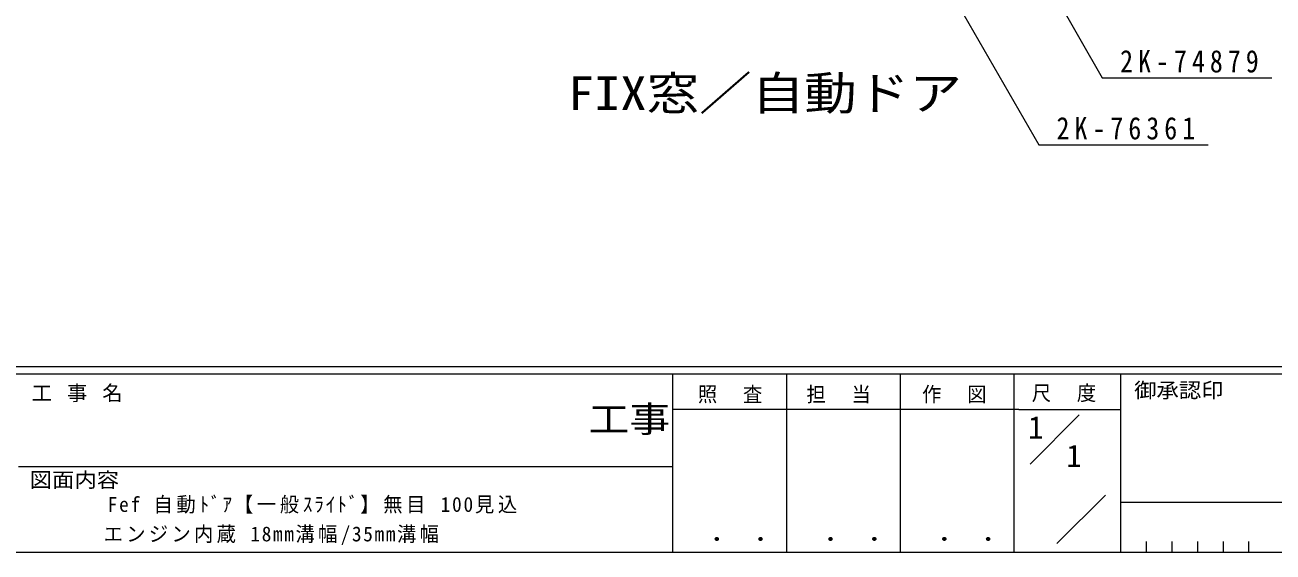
# Model space of a CAD drawing. Units: millimetres on the paper. Extents: x -420 to 373, y -297 to 267.
# Drawn here: x -30 to 215.7, y -297 to -193.3 of the extents above; entities that cross this region are included whole.
import ezdxf
from ezdxf.enums import TextEntityAlignment as Align

# ---------------------------------------------------------------- set-up
doc = ezdxf.new("R2010")
doc.units = ezdxf.units.MM
doc.layers.add('0-1_YKK_ZWAK', color=7, linetype='Continuous', lineweight=9)
doc.layers.add('0-6_YKK_D', color=6, linetype='Continuous', lineweight=9)
doc.layers.add('0-2_USER1', color=6, linetype='Continuous')
doc.styles.add('ＭＳ ゴシック', font='')
doc.styles.get('ＭＳ ゴシック').set_extended_font_data('MS Gothic')

msp = doc.modelspace()

# ---------------------------------------------------------------- linework, layer by layer
at = {"layer": '0-1_YKK_ZWAK'}
for p, q in [((352.3, -260.575), (-417.7, -260.575)), ((314.5, -261.975), (-417.7, -261.975)), ((97.5, -261.975), (97.5, -296.975)), ((119.9, -261.975), (119.9, -296.975)), ((142.3, -261.975), (142.3, -296.975)), ((164.7, -261.975), (164.7, -296.975)), ((185.7, -261.975), (185.7, -296.975)), ((165.684, -268.975), (97.5, -268.975)), ((165.684, -268.975), (185.7, -268.975)), ((167.87, -279.712), (177.564, -270.018)), ((-31.3, -280.175), (97.5, -280.175)), ((173.172, -295.32), (182.696, -285.797)), ((185.7, -287.175), (286.5, -287.175)), ((-417.7, -296.975), (314.5, -296.975)), ((190.74, -294.875), (190.74, -296.975)), ((195.78, -294.875), (195.78, -296.975)), ((200.82, -294.875), (200.82, -296.975)), ((205.86, -294.875), (205.86, -296.975)), ((210.9, -294.875), (210.9, -296.975))]:
    msp.add_line(p, q, dxfattribs=at)
at = {"layer": '0-6_YKK_D'}
for p, q in [((147.012, -142.666), (182.098, -203.726)), ((147.016, -177.791), (169.582, -216.898)), ((182.098, -203.726), (215.478, -203.726)), ((169.582, -216.898), (202.962, -216.898))]:
    msp.add_line(p, q, dxfattribs=at)

# ---------------------------------------------------------------- texts
at = {"layer": '0-1_YKK_ZWAK', "style": 'ＭＳ ゴシック', "width": 1.1}
for s, p in [('御承認印', (188.367, -267.508)), ('図面内容', (-29.083, -285.124))]:
    msp.add_text(s, height=2.933, dxfattribs=at).set_placement(p, align=Align.BOTTOM_LEFT)
at = {"layer": '0-1_YKK_ZWAK', "color": 2, "style": 'ＭＳ ゴシック', "width": 1.15}
msp.add_text('工事', height=5.132, dxfattribs=at).set_placement((80.931, -274.932), align=Align.BOTTOM_LEFT)
at = {"layer": '0-1_YKK_ZWAK', "color": 3, "style": 'ＭＳ ゴシック', "width": 1.15}
for p in [(101.955, -295.921), (124.355, -295.921), (146.755, -295.921)]:
    msp.add_text(' ． ．', height=3.666, dxfattribs=at).set_placement(p, align=Align.BOTTOM_LEFT)
at = {"layer": '0-1_YKK_ZWAK', "char_height": 2.933, "attachment_point": 7, "style": 'ＭＳ ゴシック'}
for s, insert in [('\\T1.16;工\\~事\\~名', (-28.688, -267.508)), ('\\T1.17;\\W0.95;照\\~\\~査', (102.489, -267.756)), ('\\T1.17;\\W0.95;担\\~\\~当', (123.855, -267.756)), ('\\T1.17;\\W0.95;作\\~\\~図', (146.62, -267.737)), ('\\T1.17;\\W0.95;尺\\~\\~度', (168.212, -267.512))]:
    msp.add_mtext(s, dxfattribs=dict(at, insert=insert))
at = {"layer": '0-2_USER1', "style": 'ＭＳ ゴシック', "width": 1.15}
msp.add_text('FIX窓／自動ドア', height=6.598, dxfattribs=at).set_placement((76.889, -212.018), align=Align.BOTTOM_LEFT)
at = {"layer": '0-2_USER1', "color": 3, "style": 'ＭＳ ゴシック'}
for p in [(167.5, -275.975), (175.033, -281.575)]:
    msp.add_text('1', height=4.399, dxfattribs=at).set_placement(p, align=Align.BOTTOM_LEFT)
at = {"layer": '0-2_USER1', "color": 7, "char_height": 2.933, "attachment_point": 7, "style": 'ＭＳ ゴシック'}
for s, insert in [('\\T1.19;\\W0.95;Fef\\~自動ﾄﾞｱ【一般ｽﾗｲﾄﾞ】無目\\~100見込', (-13.723, -289.424)), ('\\T1.17;\\W0.95;エンジン内蔵\\~18mm溝幅/35mm溝幅', (-14.503, -295.6))]:
    msp.add_mtext(s, dxfattribs=dict(at, insert=insert))
at = {"layer": '0-6_YKK_D', "color": 3, "char_height": 4.399, "attachment_point": 7, "style": 'ＭＳ ゴシック'}
for s, insert in [('\\T1.39;\\W0.85;2K-74879', (185.598, -202.726)), ('\\T1.39;\\W0.85;2K-76361', (173.082, -215.898))]:
    msp.add_mtext(s, dxfattribs=dict(at, insert=insert))

doc.saveas('drawing.dxf')
